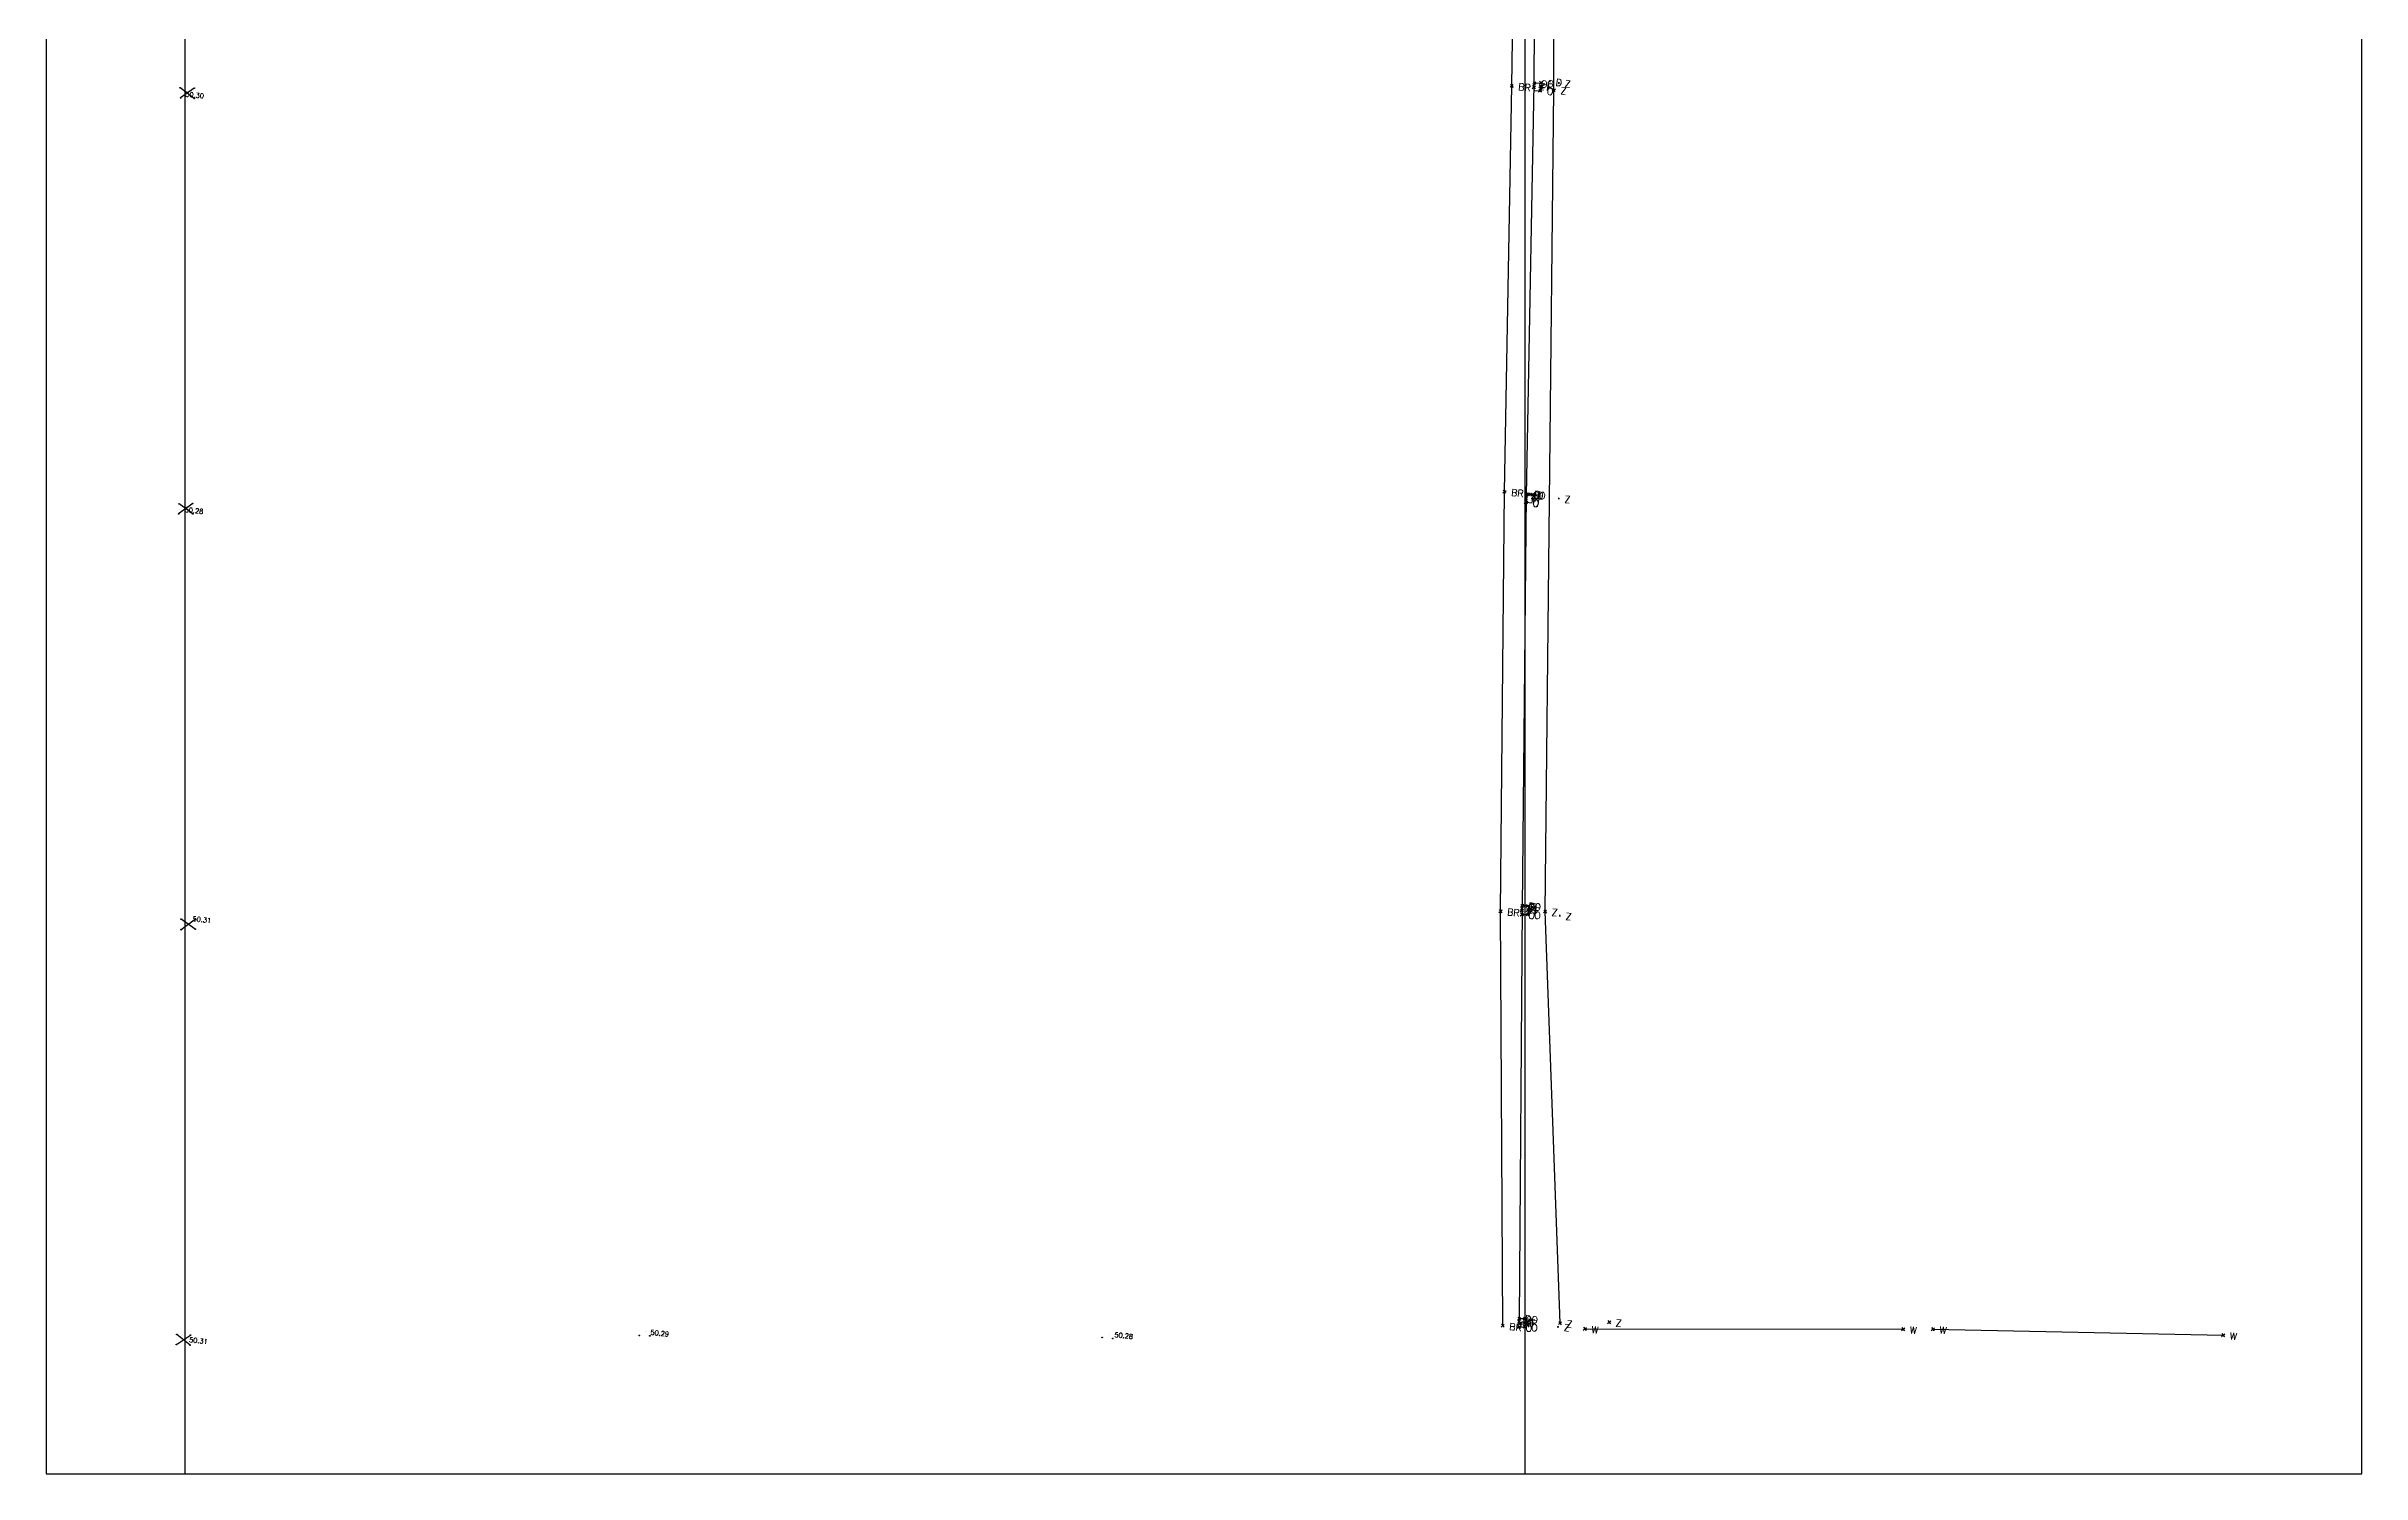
# Model space of a CAD drawing. Header units: metres. Extents: x -4.8 to 35.4, y -1.9 to 80.5.
# Drawn here: x -2 to 31.43, y -1.93 to 18.68 of the extents above; entities that cross this region are included whole.
import ezdxf

# ---------------------------------------------------------------- set-up
doc = ezdxf.new("R2010")
doc.units = ezdxf.units.M
for name, color, linetype in [('1-ax-hole', 20, 'Continuous'), ('My Draw', 5, 'Continuous'), ('Sukiya', 7, 'Continuous'), ('V-NODE', 1, 'Continuous'), ('V-NODE-TEXT', 11, 'Continuous')]:
    doc.layers.add(name, color=color, linetype=linetype)
doc.styles.get("Standard").update_dxf_attribs({"font": 'simplex.shx'})

# ---------------------------------------------------------------- blocks, each defined once
blk = doc.blocks.new('*U17', base_point=(2044.482, 1984.328, 57.082))
at = {"layer": 'V-NODE', "lineweight": -2}
for p, q in [((2044.461, 1984.307, 57.082), (2044.503, 1984.349, 57.082)), ((2044.461, 1984.349, 57.082), (2044.503, 1984.307, 57.082))]:
    blk.add_line(p, q, dxfattribs=at)
at = {"layer": 'V-NODE-TEXT', "linetype": 'ByBlock', "insert": (2044.578, 1984.328, 57.082), "char_height": 0.1, "attachment_point": 4}
blk.add_mtext('F', dxfattribs=at)
blk = doc.blocks.new('*U18', base_point=(2044.573, 1984.349, 57.521))
at = {"layer": 'V-NODE', "lineweight": -2}
for p, q in [((2044.552, 1984.328, 57.521), (2044.594, 1984.37, 57.521)), ((2044.552, 1984.37, 57.521), (2044.594, 1984.328, 57.521))]:
    blk.add_line(p, q, dxfattribs=at)
at = {"layer": 'V-NODE-TEXT', "linetype": 'ByBlock', "insert": (2044.669, 1984.349, 57.521), "char_height": 0.1, "attachment_point": 4}
blk.add_mtext('F', dxfattribs=at)
blk = doc.blocks.new('*U19', base_point=(2044.998, 1978.411, 57.077))
at = {"layer": 'V-NODE', "lineweight": -2}
for p, q in [((2044.977, 1978.39, 57.077), (2045.019, 1978.432, 57.077)), ((2044.977, 1978.432, 57.077), (2045.019, 1978.39, 57.077))]:
    blk.add_line(p, q, dxfattribs=at)
at = {"layer": 'V-NODE-TEXT', "linetype": 'ByBlock', "insert": (2045.094, 1978.411, 57.077), "char_height": 0.1, "attachment_point": 4}
blk.add_mtext('F', dxfattribs=at)
blk = doc.blocks.new('*U20', base_point=(2045.57, 1972.485, 57.064))
at = {"layer": 'V-NODE', "lineweight": -2}
for p, q in [((2045.549, 1972.464, 57.064), (2045.591, 1972.506, 57.064)), ((2045.549, 1972.506, 57.064), (2045.591, 1972.464, 57.064))]:
    blk.add_line(p, q, dxfattribs=at)
at = {"layer": 'V-NODE-TEXT', "linetype": 'ByBlock', "insert": (2045.666, 1972.485, 57.064), "char_height": 0.1, "attachment_point": 4}
blk.add_mtext('F', dxfattribs=at)
blk = doc.blocks.new('*U21', base_point=(2045.655, 1972.497, 57.51))
at = {"layer": 'V-NODE', "lineweight": -2}
for p, q in [((2045.634, 1972.476, 57.51), (2045.676, 1972.518, 57.51)), ((2045.634, 1972.518, 57.51), (2045.676, 1972.476, 57.51))]:
    blk.add_line(p, q, dxfattribs=at)
at = {"layer": 'V-NODE-TEXT', "linetype": 'ByBlock', "insert": (2045.751, 1972.497, 57.51), "char_height": 0.1, "attachment_point": 4}
blk.add_mtext('F', dxfattribs=at)
blk = doc.blocks.new('*U22', base_point=(2046.162, 1966.55, 57.08))
at = {"layer": 'V-NODE', "lineweight": -2}
for p, q in [((2046.141, 1966.529, 57.08), (2046.183, 1966.571, 57.08)), ((2046.141, 1966.571, 57.08), (2046.183, 1966.529, 57.08))]:
    blk.add_line(p, q, dxfattribs=at)
at = {"layer": 'V-NODE-TEXT', "linetype": 'ByBlock', "insert": (2046.258, 1966.55, 57.08), "char_height": 0.1, "attachment_point": 4}
blk.add_mtext('F', dxfattribs=at)
blk = doc.blocks.new('*U23', base_point=(2046.188, 1966.559, 57.23))
at = {"layer": 'V-NODE', "lineweight": -2}
for p, q in [((2046.167, 1966.538, 57.23), (2046.209, 1966.58, 57.23)), ((2046.167, 1966.58, 57.23), (2046.209, 1966.538, 57.23))]:
    blk.add_line(p, q, dxfattribs=at)
at = {"layer": 'V-NODE-TEXT', "linetype": 'ByBlock', "insert": (2046.284, 1966.559, 57.23), "char_height": 0.1, "attachment_point": 4}
blk.add_mtext('F', dxfattribs=at)
blk = doc.blocks.new('*U24', base_point=(2046.24, 1966.564, 57.525))
at = {"layer": 'V-NODE', "lineweight": -2}
for p, q in [((2046.219, 1966.543, 57.525), (2046.261, 1966.585, 57.525)), ((2046.219, 1966.585, 57.525), (2046.261, 1966.543, 57.525))]:
    blk.add_line(p, q, dxfattribs=at)
at = {"layer": 'V-NODE-TEXT', "linetype": 'ByBlock', "insert": (2046.336, 1966.564, 57.525), "char_height": 0.1, "attachment_point": 4}
blk.add_mtext('F', dxfattribs=at)
blk = doc.blocks.new('*U25', base_point=(2046.166, 1966.497, 57.067))
at = {"layer": 'V-NODE', "lineweight": -2}
for p, q in [((2046.145, 1966.476, 57.067), (2046.187, 1966.518, 57.067)), ((2046.145, 1966.518, 57.067), (2046.187, 1966.476, 57.067))]:
    blk.add_line(p, q, dxfattribs=at)
at = {"layer": 'V-NODE-TEXT', "linetype": 'ByBlock', "insert": (2046.262, 1966.497, 57.067), "char_height": 0.1, "attachment_point": 4}
blk.add_mtext('O', dxfattribs=at)
blk = doc.blocks.new('*U26', base_point=(2046.155, 1966.614, 57.064))
at = {"layer": 'V-NODE', "lineweight": -2}
for p, q in [((2046.134, 1966.593, 57.064), (2046.176, 1966.635, 57.064)), ((2046.134, 1966.635, 57.064), (2046.176, 1966.593, 57.064))]:
    blk.add_line(p, q, dxfattribs=at)
at = {"layer": 'V-NODE-TEXT', "linetype": 'ByBlock', "insert": (2046.251, 1966.614, 57.064), "char_height": 0.1, "attachment_point": 4}
blk.add_mtext('O', dxfattribs=at)
blk = doc.blocks.new('*U27', base_point=(2046.236, 1966.626, 57.513))
at = {"layer": 'V-NODE', "lineweight": -2}
for p, q in [((2046.215, 1966.605, 57.513), (2046.257, 1966.647, 57.513)), ((2046.215, 1966.647, 57.513), (2046.257, 1966.605, 57.513))]:
    blk.add_line(p, q, dxfattribs=at)
at = {"layer": 'V-NODE-TEXT', "linetype": 'ByBlock', "insert": (2046.332, 1966.626, 57.513), "char_height": 0.1, "attachment_point": 4}
blk.add_mtext('O', dxfattribs=at)
blk = doc.blocks.new('*U28', base_point=(2046.246, 1966.51, 57.507))
at = {"layer": 'V-NODE', "lineweight": -2}
for p, q in [((2046.225, 1966.489, 57.507), (2046.267, 1966.531, 57.507)), ((2046.225, 1966.531, 57.507), (2046.267, 1966.489, 57.507))]:
    blk.add_line(p, q, dxfattribs=at)
at = {"layer": 'V-NODE-TEXT', "linetype": 'ByBlock', "insert": (2046.342, 1966.51, 57.507), "char_height": 0.1, "attachment_point": 4}
blk.add_mtext('O', dxfattribs=at)
blk = doc.blocks.new('*U29', base_point=(2045.574, 1972.427, 57.051))
at = {"layer": 'V-NODE', "lineweight": -2}
for p, q in [((2045.553, 1972.406, 57.051), (2045.595, 1972.448, 57.051)), ((2045.553, 1972.448, 57.051), (2045.595, 1972.406, 57.051))]:
    blk.add_line(p, q, dxfattribs=at)
at = {"layer": 'V-NODE-TEXT', "linetype": 'ByBlock', "insert": (2045.67, 1972.427, 57.051), "char_height": 0.1, "attachment_point": 4}
blk.add_mtext('O', dxfattribs=at)
blk = doc.blocks.new('*U30', base_point=(2045.566, 1972.549, 57.048))
at = {"layer": 'V-NODE', "lineweight": -2}
for p, q in [((2045.545, 1972.528, 57.048), (2045.587, 1972.57, 57.048)), ((2045.545, 1972.57, 57.048), (2045.587, 1972.528, 57.048))]:
    blk.add_line(p, q, dxfattribs=at)
at = {"layer": 'V-NODE-TEXT', "linetype": 'ByBlock', "insert": (2045.662, 1972.549, 57.048), "char_height": 0.1, "attachment_point": 4}
blk.add_mtext('O', dxfattribs=at)
blk = doc.blocks.new('*U31', base_point=(2045.593, 1972.555, 57.198))
at = {"layer": 'V-NODE', "lineweight": -2}
for p, q in [((2045.572, 1972.534, 57.198), (2045.614, 1972.576, 57.198)), ((2045.572, 1972.576, 57.198), (2045.614, 1972.534, 57.198))]:
    blk.add_line(p, q, dxfattribs=at)
at = {"layer": 'V-NODE-TEXT', "linetype": 'ByBlock', "insert": (2045.689, 1972.555, 57.198), "char_height": 0.1, "attachment_point": 4}
blk.add_mtext('O', dxfattribs=at)
blk = doc.blocks.new('*U32', base_point=(2045.649, 1972.558, 57.493))
at = {"layer": 'V-NODE', "lineweight": -2}
for p, q in [((2045.628, 1972.537, 57.493), (2045.67, 1972.579, 57.493)), ((2045.628, 1972.579, 57.493), (2045.67, 1972.537, 57.493))]:
    blk.add_line(p, q, dxfattribs=at)
at = {"layer": 'V-NODE-TEXT', "linetype": 'ByBlock', "insert": (2045.745, 1972.558, 57.493), "char_height": 0.1, "attachment_point": 4}
blk.add_mtext('O', dxfattribs=at)
blk = doc.blocks.new('*U33', base_point=(2045.659, 1972.438, 57.491))
at = {"layer": 'V-NODE', "lineweight": -2}
for p, q in [((2045.638, 1972.417, 57.491), (2045.68, 1972.459, 57.491)), ((2045.638, 1972.459, 57.491), (2045.68, 1972.417, 57.491))]:
    blk.add_line(p, q, dxfattribs=at)
at = {"layer": 'V-NODE-TEXT', "linetype": 'ByBlock', "insert": (2045.755, 1972.438, 57.491), "char_height": 0.1, "attachment_point": 4}
blk.add_mtext('O', dxfattribs=at)
blk = doc.blocks.new('*U34', base_point=(2045.006, 1978.352, 57.061))
at = {"layer": 'V-NODE', "lineweight": -2}
for p, q in [((2044.985, 1978.331, 57.061), (2045.027, 1978.373, 57.061)), ((2044.985, 1978.373, 57.061), (2045.027, 1978.331, 57.061))]:
    blk.add_line(p, q, dxfattribs=at)
at = {"layer": 'V-NODE-TEXT', "linetype": 'ByBlock', "insert": (2045.102, 1978.352, 57.061), "char_height": 0.1, "attachment_point": 4}
blk.add_mtext('O', dxfattribs=at)
blk = doc.blocks.new('*U35', base_point=(2045.003, 1978.467, 57.066))
at = {"layer": 'V-NODE', "lineweight": -2}
for p, q in [((2044.982, 1978.446, 57.066), (2045.024, 1978.488, 57.066)), ((2044.982, 1978.488, 57.066), (2045.024, 1978.446, 57.066))]:
    blk.add_line(p, q, dxfattribs=at)
at = {"layer": 'V-NODE-TEXT', "linetype": 'ByBlock', "insert": (2045.099, 1978.467, 57.066), "char_height": 0.1, "attachment_point": 4}
blk.add_mtext('O', dxfattribs=at)
blk = doc.blocks.new('*U36', base_point=(2045.084, 1978.473, 57.506))
at = {"layer": 'V-NODE', "lineweight": -2}
for p, q in [((2045.063, 1978.452, 57.506), (2045.105, 1978.494, 57.506)), ((2045.063, 1978.494, 57.506), (2045.105, 1978.452, 57.506))]:
    blk.add_line(p, q, dxfattribs=at)
at = {"layer": 'V-NODE-TEXT', "linetype": 'ByBlock', "insert": (2045.18, 1978.473, 57.506), "char_height": 0.1, "attachment_point": 4}
blk.add_mtext('O', dxfattribs=at)
blk = doc.blocks.new('*U37', base_point=(2045.003, 1978.353, 57.06))
at = {"layer": 'V-NODE', "lineweight": -2}
for p, q in [((2044.982, 1978.332, 57.06), (2045.024, 1978.374, 57.06)), ((2044.982, 1978.374, 57.06), (2045.024, 1978.332, 57.06))]:
    blk.add_line(p, q, dxfattribs=at)
at = {"layer": 'V-NODE-TEXT', "linetype": 'ByBlock', "insert": (2045.099, 1978.353, 57.06), "char_height": 0.1, "attachment_point": 4}
blk.add_mtext('O', dxfattribs=at)
blk = doc.blocks.new('*U38', base_point=(2044.996, 1978.47, 57.063))
at = {"layer": 'V-NODE', "lineweight": -2}
for p, q in [((2044.975, 1978.449, 57.063), (2045.017, 1978.491, 57.063)), ((2044.975, 1978.491, 57.063), (2045.017, 1978.449, 57.063))]:
    blk.add_line(p, q, dxfattribs=at)
at = {"layer": 'V-NODE-TEXT', "linetype": 'ByBlock', "insert": (2045.092, 1978.47, 57.063), "char_height": 0.1, "attachment_point": 4}
blk.add_mtext('O', dxfattribs=at)
blk = doc.blocks.new('*U39', base_point=(2045.055, 1978.472, 57.363))
at = {"layer": 'V-NODE', "lineweight": -2}
for p, q in [((2045.034, 1978.451, 57.363), (2045.076, 1978.493, 57.363)), ((2045.034, 1978.493, 57.363), (2045.076, 1978.451, 57.363))]:
    blk.add_line(p, q, dxfattribs=at)
at = {"layer": 'V-NODE-TEXT', "linetype": 'ByBlock', "insert": (2045.151, 1978.472, 57.363), "char_height": 0.1, "attachment_point": 4}
blk.add_mtext('O', dxfattribs=at)
blk = doc.blocks.new('*U40', base_point=(2044.481, 1984.387, 57.065))
at = {"layer": 'V-NODE', "lineweight": -2}
for p, q in [((2044.46, 1984.366, 57.065), (2044.502, 1984.408, 57.065)), ((2044.46, 1984.408, 57.065), (2044.502, 1984.366, 57.065))]:
    blk.add_line(p, q, dxfattribs=at)
at = {"layer": 'V-NODE-TEXT', "linetype": 'ByBlock', "insert": (2044.577, 1984.387, 57.065), "char_height": 0.1, "attachment_point": 4}
blk.add_mtext('O', dxfattribs=at)
blk = doc.blocks.new('*U41', base_point=(2044.578, 1984.289, 57.501))
at = {"layer": 'V-NODE', "lineweight": -2}
for p, q in [((2044.557, 1984.268, 57.501), (2044.599, 1984.31, 57.501)), ((2044.557, 1984.31, 57.501), (2044.599, 1984.268, 57.501))]:
    blk.add_line(p, q, dxfattribs=at)
at = {"layer": 'V-NODE-TEXT', "linetype": 'ByBlock', "insert": (2044.674, 1984.289, 57.501), "char_height": 0.1, "attachment_point": 4}
blk.add_mtext('O', dxfattribs=at)
blk = doc.blocks.new('*U42', base_point=(2044.573, 1984.402, 57.51))
at = {"layer": 'V-NODE', "lineweight": -2}
for p, q in [((2044.552, 1984.381, 57.51), (2044.594, 1984.423, 57.51)), ((2044.552, 1984.423, 57.51), (2044.594, 1984.381, 57.51))]:
    blk.add_line(p, q, dxfattribs=at)
at = {"layer": 'V-NODE-TEXT', "linetype": 'ByBlock', "insert": (2044.669, 1984.402, 57.51), "char_height": 0.1, "attachment_point": 4}
blk.add_mtext('O', dxfattribs=at)
blk = doc.blocks.new('*U66', base_point=(2044.478, 1984.37, 57.081))
at = {"layer": 'V-NODE', "color": 7, "lineweight": -2}
for p, q in [((2044.468, 1984.37, 57.081), (2044.488, 1984.37, 57.081)), ((2044.478, 1984.36, 57.081), (2044.478, 1984.38, 57.081))]:
    blk.add_line(p, q, dxfattribs=at)
blk = doc.blocks.new('*U67', base_point=(2044.996, 1978.456, 57.079))
at = {"layer": 'V-NODE', "color": 7, "lineweight": -2}
for p, q in [((2044.986, 1978.456, 57.079), (2045.006, 1978.456, 57.079)), ((2044.996, 1978.446, 57.079), (2044.996, 1978.466, 57.079))]:
    blk.add_line(p, q, dxfattribs=at)
blk = doc.blocks.new('*U68', base_point=(2045.568, 1972.531, 57.065))
at = {"layer": 'V-NODE', "color": 7, "lineweight": -2}
for p, q in [((2045.558, 1972.531, 57.065), (2045.578, 1972.531, 57.065)), ((2045.568, 1972.521, 57.065), (2045.568, 1972.541, 57.065))]:
    blk.add_line(p, q, dxfattribs=at)
blk = doc.blocks.new('*U69', base_point=(2046.159, 1966.6, 57.081))
at = {"layer": 'V-NODE', "color": 7, "lineweight": -2}
for p, q in [((2046.149, 1966.6, 57.081), (2046.169, 1966.6, 57.081)), ((2046.159, 1966.59, 57.081), (2046.159, 1966.61, 57.081))]:
    blk.add_line(p, q, dxfattribs=at)
blk = doc.blocks.new('*U82', base_point=(2044.162, 1984.311, 56.175))
at = {"layer": 'V-NODE', "lineweight": -2}
for p, q in [((2044.141, 1984.29, 56.175), (2044.183, 1984.332, 56.175)), ((2044.141, 1984.332, 56.175), (2044.183, 1984.29, 56.175))]:
    blk.add_line(p, q, dxfattribs=at)
at = {"layer": 'V-NODE-TEXT', "linetype": 'ByBlock', "insert": (2044.258, 1984.311, 56.175), "char_height": 0.1, "attachment_point": 4}
blk.add_mtext('BR', dxfattribs=at)
blk = doc.blocks.new('*U83', base_point=(2044.68, 1978.473, 56.175))
at = {"layer": 'V-NODE', "lineweight": -2}
for p, q in [((2044.659, 1978.452, 56.175), (2044.701, 1978.494, 56.175)), ((2044.659, 1978.494, 56.175), (2044.701, 1978.452, 56.175))]:
    blk.add_line(p, q, dxfattribs=at)
at = {"layer": 'V-NODE-TEXT', "linetype": 'ByBlock', "insert": (2044.776, 1978.473, 56.175), "char_height": 0.1, "attachment_point": 4}
blk.add_mtext('BR', dxfattribs=at)
blk = doc.blocks.new('*U84', base_point=(2045.265, 1972.443, 56.203))
at = {"layer": 'V-NODE', "lineweight": -2}
for p, q in [((2045.244, 1972.422, 56.203), (2045.286, 1972.464, 56.203)), ((2045.244, 1972.464, 56.203), (2045.286, 1972.422, 56.203))]:
    blk.add_line(p, q, dxfattribs=at)
at = {"layer": 'V-NODE-TEXT', "linetype": 'ByBlock', "insert": (2045.361, 1972.443, 56.203), "char_height": 0.1, "attachment_point": 4}
blk.add_mtext('BR', dxfattribs=at)
blk = doc.blocks.new('*U85', base_point=(2045.93, 1966.492, 56.193))
at = {"layer": 'V-NODE', "lineweight": -2}
for p, q in [((2045.909, 1966.471, 56.193), (2045.951, 1966.513, 56.193)), ((2045.909, 1966.513, 56.193), (2045.951, 1966.471, 56.193))]:
    blk.add_line(p, q, dxfattribs=at)
at = {"layer": 'V-NODE-TEXT', "linetype": 'ByBlock', "insert": (2046.026, 1966.492, 56.193), "char_height": 0.1, "attachment_point": 4}
blk.add_mtext('BR', dxfattribs=at)
blk = doc.blocks.new('*U86', base_point=(2040.35, 1965.711, 50.349))
at = {"layer": 'V-NODE', "lineweight": -2}
blk.add_line((2040.35, 1965.711, 50.349), (2040.35, 1965.711, 50.349), dxfattribs=at)
blk.add_circle((2040.35, 1965.711, 50.349), 0.005, dxfattribs=at)
blk = doc.blocks.new('*U87', base_point=(2040.196, 1965.71, 50.351))
at = {"layer": 'V-NODE', "lineweight": -2}
blk.add_line((2040.196, 1965.71, 50.351), (2040.196, 1965.71, 50.351), dxfattribs=at)
blk.add_circle((2040.196, 1965.71, 50.351), 0.005, dxfattribs=at)
blk = doc.blocks.new('*U88', base_point=(2033.698, 1965.041, 50.412))
at = {"layer": 'V-NODE', "lineweight": -2}
blk.add_line((2033.698, 1965.041, 50.412), (2033.698, 1965.041, 50.412), dxfattribs=at)
blk.add_circle((2033.698, 1965.041, 50.412), 0.005, dxfattribs=at)
blk = doc.blocks.new('*U89', base_point=(2033.549, 1965.029, 50.407))
at = {"layer": 'V-NODE', "lineweight": -2}
blk.add_line((2033.549, 1965.029, 50.407), (2033.549, 1965.029, 50.407), dxfattribs=at)
blk.add_circle((2033.549, 1965.029, 50.407), 0.005, dxfattribs=at)
blk = doc.blocks.new('*U90', base_point=(2027.112, 1964.204, 50.424))
at = {"layer": 'V-NODE', "lineweight": -2}
blk.add_line((2027.112, 1964.204, 50.424), (2027.112, 1964.204, 50.424), dxfattribs=at)
blk.add_circle((2027.112, 1964.204, 50.424), 0.005, dxfattribs=at)
blk = doc.blocks.new('*U91', base_point=(2027.103, 1964.349, 50.421))
at = {"layer": 'V-NODE', "lineweight": -2}
blk.add_line((2027.103, 1964.349, 50.421), (2027.103, 1964.349, 50.421), dxfattribs=at)
blk.add_circle((2027.103, 1964.349, 50.421), 0.005, dxfattribs=at)
blk = doc.blocks.new('*U92', base_point=(2026.906, 1964.337, 50.401))
at = {"layer": 'V-NODE', "lineweight": -2}
blk.add_line((2026.906, 1964.337, 50.401), (2026.906, 1964.337, 50.401), dxfattribs=at)
blk.add_circle((2026.906, 1964.337, 50.401), 0.005, dxfattribs=at)
blk = doc.blocks.new('*U93', base_point=(2026.914, 1964.191, 50.425))
at = {"layer": 'V-NODE', "lineweight": -2}
blk.add_line((2026.914, 1964.191, 50.425), (2026.914, 1964.191, 50.425), dxfattribs=at)
blk.add_circle((2026.914, 1964.191, 50.425), 0.005, dxfattribs=at)
blk = doc.blocks.new('*U94', base_point=(2027.015, 1964.28, 50.307))
at = {"layer": 'V-NODE', "color": 7, "lineweight": -2}
blk.add_line((2027.015, 1964.28, 50.307), (2027.015, 1964.28, 50.307), dxfattribs=at)
at = {"layer": 'V-NODE-TEXT', "color": 7, "linetype": 'ByBlock', "insert": (2027.09, 1964.28, 50.307), "char_height": 0.07, "attachment_point": 4}
blk.add_mtext('50.31', dxfattribs=at)
blk = doc.blocks.new('*U95', base_point=(2026.42, 1970.332, 50.31))
at = {"layer": 'V-NODE', "color": 7, "lineweight": -2}
blk.add_line((2026.42, 1970.332, 50.31), (2026.42, 1970.332, 50.31), dxfattribs=at)
at = {"layer": 'V-NODE-TEXT', "color": 7, "linetype": 'ByBlock', "insert": (2026.495, 1970.332, 50.31), "char_height": 0.07, "attachment_point": 4}
blk.add_mtext('50.31', dxfattribs=at)
blk = doc.blocks.new('*U96', base_point=(2026.535, 1970.334, 50.43))
at = {"layer": 'V-NODE', "lineweight": -2}
blk.add_line((2026.535, 1970.334, 50.43), (2026.535, 1970.334, 50.43), dxfattribs=at)
blk.add_circle((2026.535, 1970.334, 50.43), 0.005, dxfattribs=at)
blk = doc.blocks.new('*U97', base_point=(2026.55, 1970.186, 50.43))
at = {"layer": 'V-NODE', "lineweight": -2}
blk.add_line((2026.55, 1970.186, 50.43), (2026.55, 1970.186, 50.43), dxfattribs=at)
blk.add_circle((2026.55, 1970.186, 50.43), 0.005, dxfattribs=at)
blk = doc.blocks.new('*U98', base_point=(2026.349, 1970.157, 50.421))
at = {"layer": 'V-NODE', "lineweight": -2}
blk.add_line((2026.349, 1970.157, 50.421), (2026.349, 1970.157, 50.421), dxfattribs=at)
blk.add_circle((2026.349, 1970.157, 50.421), 0.005, dxfattribs=at)
blk = doc.blocks.new('*U99', base_point=(2026.332, 1970.308, 50.43))
at = {"layer": 'V-NODE', "lineweight": -2}
blk.add_line((2026.332, 1970.308, 50.43), (2026.332, 1970.308, 50.43), dxfattribs=at)
blk.add_circle((2026.332, 1970.308, 50.43), 0.005, dxfattribs=at)
blk = doc.blocks.new('*U100', base_point=(2025.878, 1976.144, 50.413))
at = {"layer": 'V-NODE', "lineweight": -2}
blk.add_line((2025.878, 1976.144, 50.413), (2025.878, 1976.144, 50.413), dxfattribs=at)
blk.add_circle((2025.878, 1976.144, 50.413), 0.005, dxfattribs=at)
blk = doc.blocks.new('*U101', base_point=(2025.675, 1976.124, 50.395))
at = {"layer": 'V-NODE', "lineweight": -2}
blk.add_line((2025.675, 1976.124, 50.395), (2025.675, 1976.124, 50.395), dxfattribs=at)
blk.add_circle((2025.675, 1976.124, 50.395), 0.005, dxfattribs=at)
blk = doc.blocks.new('*U102', base_point=(2025.667, 1976.268, 50.387))
at = {"layer": 'V-NODE', "lineweight": -2}
blk.add_line((2025.667, 1976.268, 50.387), (2025.667, 1976.268, 50.387), dxfattribs=at)
blk.add_circle((2025.667, 1976.268, 50.387), 0.005, dxfattribs=at)
blk = doc.blocks.new('*U103', base_point=(2025.861, 1976.294, 50.387))
at = {"layer": 'V-NODE', "lineweight": -2}
blk.add_line((2025.861, 1976.294, 50.387), (2025.861, 1976.294, 50.387), dxfattribs=at)
blk.add_circle((2025.861, 1976.294, 50.387), 0.005, dxfattribs=at)
blk = doc.blocks.new('*U104', base_point=(2025.067, 1982.102, 50.39))
at = {"layer": 'V-NODE', "lineweight": -2}
blk.add_line((2025.067, 1982.102, 50.39), (2025.067, 1982.102, 50.39), dxfattribs=at)
blk.add_circle((2025.067, 1982.102, 50.39), 0.005, dxfattribs=at)
blk = doc.blocks.new('*U105', base_point=(2025.045, 1982.247, 50.391))
at = {"layer": 'V-NODE', "lineweight": -2}
blk.add_line((2025.045, 1982.247, 50.391), (2025.045, 1982.247, 50.391), dxfattribs=at)
blk.add_circle((2025.045, 1982.247, 50.391), 0.005, dxfattribs=at)
blk = doc.blocks.new('*U106', base_point=(2025.248, 1982.262, 50.39))
at = {"layer": 'V-NODE', "lineweight": -2}
blk.add_line((2025.248, 1982.262, 50.39), (2025.248, 1982.262, 50.39), dxfattribs=at)
blk.add_circle((2025.248, 1982.262, 50.39), 0.005, dxfattribs=at)
blk = doc.blocks.new('*U107', base_point=(2025.264, 1982.114, 50.418))
at = {"layer": 'V-NODE', "lineweight": -2}
blk.add_line((2025.264, 1982.114, 50.418), (2025.264, 1982.114, 50.418), dxfattribs=at)
blk.add_circle((2025.264, 1982.114, 50.418), 0.005, dxfattribs=at)
blk = doc.blocks.new('*U144', base_point=(2025.054, 1982.163, 50.295))
at = {"layer": 'V-NODE', "color": 7, "lineweight": -2}
blk.add_line((2025.054, 1982.163, 50.295), (2025.054, 1982.163, 50.295), dxfattribs=at)
at = {"layer": 'V-NODE-TEXT', "color": 7, "linetype": 'ByBlock', "insert": (2025.129, 1982.163, 50.295), "char_height": 0.07, "attachment_point": 4}
blk.add_mtext('50.30', dxfattribs=at)
blk = doc.blocks.new('*U145', base_point=(2025.681, 1976.195, 50.285))
at = {"layer": 'V-NODE', "color": 7, "lineweight": -2}
blk.add_line((2025.681, 1976.195, 50.285), (2025.681, 1976.195, 50.285), dxfattribs=at)
at = {"layer": 'V-NODE-TEXT', "color": 7, "linetype": 'ByBlock', "insert": (2025.756, 1976.195, 50.285), "char_height": 0.07, "attachment_point": 4}
blk.add_mtext('50.28', dxfattribs=at)
blk = doc.blocks.new('*U146', base_point=(2033.627, 1965.093, 50.289))
at = {"layer": 'V-NODE', "color": 7, "lineweight": -2}
blk.add_line((2033.627, 1965.093, 50.289), (2033.627, 1965.093, 50.289), dxfattribs=at)
at = {"layer": 'V-NODE-TEXT', "color": 7, "linetype": 'ByBlock', "insert": (2033.702, 1965.093, 50.289), "char_height": 0.07, "attachment_point": 4}
blk.add_mtext('50.29', dxfattribs=at)
blk = doc.blocks.new('*U147', base_point=(2040.293, 1965.768, 50.281))
at = {"layer": 'V-NODE', "color": 7, "lineweight": -2}
blk.add_line((2040.293, 1965.768, 50.281), (2040.293, 1965.768, 50.281), dxfattribs=at)
at = {"layer": 'V-NODE-TEXT', "color": 7, "linetype": 'ByBlock', "insert": (2040.368, 1965.768, 50.281), "char_height": 0.07, "attachment_point": 4}
blk.add_mtext('50.28', dxfattribs=at)
blk = doc.blocks.new('*U148', base_point=(2046.749, 1966.616, 57.8))
at = {"layer": 'V-NODE', "lineweight": -2}
for p, q in [((2046.728, 1966.595, 57.8), (2046.77, 1966.637, 57.8)), ((2046.728, 1966.637, 57.8), (2046.77, 1966.595, 57.8))]:
    blk.add_line(p, q, dxfattribs=at)
at = {"layer": 'V-NODE-TEXT', "linetype": 'ByBlock', "insert": (2046.845, 1966.616, 57.8), "char_height": 0.1, "attachment_point": 4}
blk.add_mtext('Z', dxfattribs=at)
blk = doc.blocks.new('*U149', base_point=(2045.904, 1972.506, 57.771))
at = {"layer": 'V-NODE', "lineweight": -2}
for p, q in [((2045.883, 1972.485, 57.771), (2045.925, 1972.527, 57.771)), ((2045.883, 1972.527, 57.771), (2045.925, 1972.485, 57.771))]:
    blk.add_line(p, q, dxfattribs=at)
at = {"layer": 'V-NODE-TEXT', "linetype": 'ByBlock', "insert": (2046, 1972.506, 57.771), "char_height": 0.1, "attachment_point": 4}
blk.add_mtext('Z', dxfattribs=at)
blk = doc.blocks.new('*U150', base_point=(2044.773, 1984.317, 57.784))
at = {"layer": 'V-NODE', "lineweight": -2}
for p, q in [((2044.752, 1984.296, 57.784), (2044.794, 1984.338, 57.784)), ((2044.752, 1984.338, 57.784), (2044.794, 1984.296, 57.784))]:
    blk.add_line(p, q, dxfattribs=at)
at = {"layer": 'V-NODE-TEXT', "linetype": 'ByBlock', "insert": (2044.869, 1984.317, 57.784), "char_height": 0.1, "attachment_point": 4}
blk.add_mtext('Z', dxfattribs=at)
blk = doc.blocks.new('*U159', base_point=(2047.452, 1966.705, 57.963))
at = {"layer": 'V-NODE', "lineweight": -2}
for p, q in [((2047.431, 1966.684, 57.963), (2047.473, 1966.726, 57.963)), ((2047.431, 1966.726, 57.963), (2047.473, 1966.684, 57.963))]:
    blk.add_line(p, q, dxfattribs=at)
at = {"layer": 'V-NODE-TEXT', "linetype": 'ByBlock', "insert": (2047.548, 1966.705, 57.963), "char_height": 0.1, "attachment_point": 4}
blk.add_mtext('Z', dxfattribs=at)
blk = doc.blocks.new('*U160', base_point=(2047.115, 1966.572, 57.898))
at = {"layer": 'V-NODE', "lineweight": -2}
for p, q in [((2047.094, 1966.551, 57.898), (2047.136, 1966.593, 57.898)), ((2047.094, 1966.593, 57.898), (2047.136, 1966.551, 57.898))]:
    blk.add_line(p, q, dxfattribs=at)
at = {"layer": 'V-NODE-TEXT', "linetype": 'ByBlock', "insert": (2047.211, 1966.572, 57.898), "char_height": 0.1, "attachment_point": 4}
blk.add_mtext('W', dxfattribs=at)
blk = doc.blocks.new('*U161', base_point=(2051.685, 1967.055, 58.867))
at = {"layer": 'V-NODE', "lineweight": -2}
for p, q in [((2051.664, 1967.034, 58.867), (2051.706, 1967.076, 58.867)), ((2051.664, 1967.076, 58.867), (2051.706, 1967.034, 58.867))]:
    blk.add_line(p, q, dxfattribs=at)
at = {"layer": 'V-NODE-TEXT', "linetype": 'ByBlock', "insert": (2051.781, 1967.055, 58.867), "char_height": 0.1, "attachment_point": 4}
blk.add_mtext('W', dxfattribs=at)
blk = doc.blocks.new('*U162', base_point=(2052.113, 1967.102, 58.783))
at = {"layer": 'V-NODE', "lineweight": -2}
for p, q in [((2052.092, 1967.081, 58.783), (2052.134, 1967.123, 58.783)), ((2052.092, 1967.123, 58.783), (2052.134, 1967.081, 58.783))]:
    blk.add_line(p, q, dxfattribs=at)
at = {"layer": 'V-NODE-TEXT', "linetype": 'ByBlock', "insert": (2052.209, 1967.102, 58.783), "char_height": 0.1, "attachment_point": 4}
blk.add_mtext('W', dxfattribs=at)
blk = doc.blocks.new('*U163', base_point=(2056.29, 1967.458, 57.949))
at = {"layer": 'V-NODE', "lineweight": -2}
for p, q in [((2056.269, 1967.437, 57.949), (2056.311, 1967.479, 57.949)), ((2056.269, 1967.479, 57.949), (2056.311, 1967.437, 57.949))]:
    blk.add_line(p, q, dxfattribs=at)
at = {"layer": 'V-NODE-TEXT', "linetype": 'ByBlock', "insert": (2056.386, 1967.458, 57.949), "char_height": 0.1, "attachment_point": 4}
blk.add_mtext('W', dxfattribs=at)
blk = doc.blocks.new('*U178', base_point=(2044.577, 1984.35, 57.58))
at = {"layer": 'V-NODE', "color": 7, "lineweight": -2}
for p, q in [((2044.567, 1984.35, 57.58), (2044.587, 1984.35, 57.58)), ((2044.577, 1984.34, 57.58), (2044.577, 1984.36, 57.58))]:
    blk.add_line(p, q, dxfattribs=at)
at = {"layer": 'V-NODE-TEXT', "linetype": 'ByBlock', "insert": (2044.662, 1984.35, 57.58), "char_height": 0.1, "attachment_point": 4}
blk.add_mtext('F', dxfattribs=at)
blk = doc.blocks.new('*U179', base_point=(2044.475, 1984.321, 57.055))
at = {"layer": 'V-NODE', "color": 7, "lineweight": -2}
for p, q in [((2044.465, 1984.321, 57.055), (2044.485, 1984.321, 57.055)), ((2044.475, 1984.311, 57.055), (2044.475, 1984.331, 57.055))]:
    blk.add_line(p, q, dxfattribs=at)
at = {"layer": 'V-NODE-TEXT', "linetype": 'ByBlock', "insert": (2044.56, 1984.321, 57.055), "char_height": 0.1, "attachment_point": 4}
blk.add_mtext('F', dxfattribs=at)
blk = doc.blocks.new('*U180', base_point=(2044.991, 1978.416, 57.069))
at = {"layer": 'V-NODE', "color": 7, "lineweight": -2}
for p, q in [((2044.981, 1978.416, 57.069), (2045.001, 1978.416, 57.069)), ((2044.991, 1978.406, 57.069), (2044.991, 1978.426, 57.069))]:
    blk.add_line(p, q, dxfattribs=at)
at = {"layer": 'V-NODE-TEXT', "linetype": 'ByBlock', "insert": (2045.076, 1978.416, 57.069), "char_height": 0.1, "attachment_point": 4}
blk.add_mtext('F', dxfattribs=at)
blk = doc.blocks.new('*U181', base_point=(2045.081, 1978.417, 57.563))
at = {"layer": 'V-NODE', "color": 7, "lineweight": -2}
for p, q in [((2045.071, 1978.417, 57.563), (2045.091, 1978.417, 57.563)), ((2045.081, 1978.407, 57.563), (2045.081, 1978.427, 57.563))]:
    blk.add_line(p, q, dxfattribs=at)
at = {"layer": 'V-NODE-TEXT', "linetype": 'ByBlock', "insert": (2045.166, 1978.417, 57.563), "char_height": 0.1, "attachment_point": 4}
blk.add_mtext('F', dxfattribs=at)
blk = doc.blocks.new('*U182', base_point=(2045.655, 1972.497, 57.567))
at = {"layer": 'V-NODE', "color": 7, "lineweight": -2}
for p, q in [((2045.645, 1972.497, 57.567), (2045.665, 1972.497, 57.567)), ((2045.655, 1972.487, 57.567), (2045.655, 1972.507, 57.567))]:
    blk.add_line(p, q, dxfattribs=at)
at = {"layer": 'V-NODE-TEXT', "linetype": 'ByBlock', "insert": (2045.74, 1972.497, 57.567), "char_height": 0.1, "attachment_point": 4}
blk.add_mtext('F', dxfattribs=at)
blk = doc.blocks.new('*U183', base_point=(2045.559, 1972.489, 57.056))
at = {"layer": 'V-NODE', "color": 7, "lineweight": -2}
for p, q in [((2045.549, 1972.489, 57.056), (2045.569, 1972.489, 57.056)), ((2045.559, 1972.479, 57.056), (2045.559, 1972.499, 57.056))]:
    blk.add_line(p, q, dxfattribs=at)
at = {"layer": 'V-NODE-TEXT', "linetype": 'ByBlock', "insert": (2045.644, 1972.489, 57.056), "char_height": 0.1, "attachment_point": 4}
blk.add_mtext('F', dxfattribs=at)
blk = doc.blocks.new('*U184', base_point=(2046.225, 1966.574, 57.525))
at = {"layer": 'V-NODE', "color": 7, "lineweight": -2}
for p, q in [((2046.215, 1966.574, 57.525), (2046.235, 1966.574, 57.525)), ((2046.225, 1966.564, 57.525), (2046.225, 1966.584, 57.525))]:
    blk.add_line(p, q, dxfattribs=at)
at = {"layer": 'V-NODE-TEXT', "linetype": 'ByBlock', "insert": (2046.31, 1966.574, 57.525), "char_height": 0.1, "attachment_point": 4}
blk.add_mtext('F', dxfattribs=at)
blk = doc.blocks.new('*U185', base_point=(2046.153, 1966.561, 57.081))
at = {"layer": 'V-NODE', "color": 7, "lineweight": -2}
for p, q in [((2046.143, 1966.561, 57.081), (2046.163, 1966.561, 57.081)), ((2046.153, 1966.551, 57.081), (2046.153, 1966.571, 57.081))]:
    blk.add_line(p, q, dxfattribs=at)
at = {"layer": 'V-NODE-TEXT', "linetype": 'ByBlock', "insert": (2046.238, 1966.561, 57.081), "char_height": 0.1, "attachment_point": 4}
blk.add_mtext('F', dxfattribs=at)
blk = doc.blocks.new('*U193', base_point=(2044.472, 1984.347, 57.08))
at = {"layer": 'V-NODE', "color": 7, "lineweight": -2}
for p, q in [((2044.462, 1984.347, 57.08), (2044.482, 1984.347, 57.08)), ((2044.472, 1984.337, 57.08), (2044.472, 1984.357, 57.08))]:
    blk.add_line(p, q, dxfattribs=at)
at = {"layer": 'V-NODE-TEXT', "linetype": 'ByBlock', "insert": (2044.557, 1984.347, 57.08), "char_height": 0.1, "attachment_point": 4}
blk.add_mtext('Z', dxfattribs=at)
blk = doc.blocks.new('*U194', base_point=(2044.986, 1978.434, 57.072))
at = {"layer": 'V-NODE', "color": 7, "lineweight": -2}
for p, q in [((2044.976, 1978.434, 57.072), (2044.996, 1978.434, 57.072)), ((2044.986, 1978.424, 57.072), (2044.986, 1978.444, 57.072))]:
    blk.add_line(p, q, dxfattribs=at)
at = {"layer": 'V-NODE-TEXT', "linetype": 'ByBlock', "insert": (2045.071, 1978.434, 57.072), "char_height": 0.1, "attachment_point": 4}
blk.add_mtext('Z', dxfattribs=at)
blk = doc.blocks.new('*U195', base_point=(2045.565, 1972.507, 57.066))
at = {"layer": 'V-NODE', "color": 7, "lineweight": -2}
for p, q in [((2045.555, 1972.507, 57.066), (2045.575, 1972.507, 57.066)), ((2045.565, 1972.497, 57.066), (2045.565, 1972.517, 57.066))]:
    blk.add_line(p, q, dxfattribs=at)
at = {"layer": 'V-NODE-TEXT', "linetype": 'ByBlock', "insert": (2045.65, 1972.507, 57.066), "char_height": 0.1, "attachment_point": 4}
blk.add_mtext('Z', dxfattribs=at)
blk = doc.blocks.new('*U196', base_point=(2046.153, 1966.578, 57.075))
at = {"layer": 'V-NODE', "color": 7, "lineweight": -2}
for p, q in [((2046.143, 1966.578, 57.075), (2046.163, 1966.578, 57.075)), ((2046.153, 1966.568, 57.075), (2046.153, 1966.588, 57.075))]:
    blk.add_line(p, q, dxfattribs=at)
at = {"layer": 'V-NODE-TEXT', "linetype": 'ByBlock', "insert": (2046.238, 1966.578, 57.075), "char_height": 0.1, "attachment_point": 4}
blk.add_mtext('Z', dxfattribs=at)
blk = doc.blocks.new('*U202', base_point=(2044.835, 1984.425, 50.626))
at = {"layer": 'V-NODE', "color": 7, "lineweight": -2}
for p, q in [((2044.825, 1984.425, 50.626), (2044.845, 1984.425, 50.626)), ((2044.835, 1984.415, 50.626), (2044.835, 1984.435, 50.626))]:
    blk.add_line(p, q, dxfattribs=at)
at = {"layer": 'V-NODE-TEXT', "linetype": 'ByBlock', "insert": (2044.92, 1984.425, 50.626), "char_height": 0.1, "attachment_point": 4}
blk.add_mtext('Z', dxfattribs=at)
blk = doc.blocks.new('*U203', base_point=(2045.468, 1978.457, 50.621))
at = {"layer": 'V-NODE', "color": 7, "lineweight": -2}
for p, q in [((2045.458, 1978.457, 50.621), (2045.478, 1978.457, 50.621)), ((2045.468, 1978.447, 50.621), (2045.468, 1978.467, 50.621))]:
    blk.add_line(p, q, dxfattribs=at)
at = {"layer": 'V-NODE-TEXT', "linetype": 'ByBlock', "insert": (2045.553, 1978.457, 50.621), "char_height": 0.1, "attachment_point": 4}
blk.add_mtext('Z', dxfattribs=at)
blk = doc.blocks.new('*U204', base_point=(2046.122, 1972.468, 50.595))
at = {"layer": 'V-NODE', "color": 7, "lineweight": -2}
for p, q in [((2046.112, 1972.468, 50.595), (2046.132, 1972.468, 50.595)), ((2046.122, 1972.458, 50.595), (2046.122, 1972.478, 50.595))]:
    blk.add_line(p, q, dxfattribs=at)
at = {"layer": 'V-NODE-TEXT', "linetype": 'ByBlock', "insert": (2046.207, 1972.468, 50.595), "char_height": 0.1, "attachment_point": 4}
blk.add_mtext('Z', dxfattribs=at)
blk = doc.blocks.new('*U205', base_point=(2046.725, 1966.561, 50.615))
at = {"layer": 'V-NODE', "color": 7, "lineweight": -2}
for p, q in [((2046.715, 1966.561, 50.615), (2046.735, 1966.561, 50.615)), ((2046.725, 1966.551, 50.615), (2046.725, 1966.571, 50.615))]:
    blk.add_line(p, q, dxfattribs=at)
at = {"layer": 'V-NODE-TEXT', "linetype": 'ByBlock', "insert": (2046.81, 1966.561, 50.615), "char_height": 0.1, "attachment_point": 4}
blk.add_mtext('Z', dxfattribs=at)
blk = doc.blocks.new('*U213', base_point=(2044.704, 1984.432, 57.116))
at = {"layer": 'V-NODE', "color": 7, "lineweight": -2}
for p, q in [((2044.694, 1984.432, 57.116), (2044.714, 1984.432, 57.116)), ((2044.704, 1984.422, 57.116), (2044.704, 1984.442, 57.116))]:
    blk.add_line(p, q, dxfattribs=at)
at = {"layer": 'V-NODE-TEXT', "linetype": 'ByBlock', "insert": (2044.789, 1984.432, 57.116), "char_height": 0.1, "attachment_point": 4}
blk.add_mtext('D', dxfattribs=at)
blk = doc.blocks.new('*U214', base_point=(2045.027, 1978.481, 57.083))
at = {"layer": 'V-NODE', "color": 7, "lineweight": -2}
for p, q in [((2045.017, 1978.481, 57.083), (2045.037, 1978.481, 57.083)), ((2045.027, 1978.471, 57.083), (2045.027, 1978.491, 57.083))]:
    blk.add_line(p, q, dxfattribs=at)
at = {"layer": 'V-NODE-TEXT', "linetype": 'ByBlock', "insert": (2045.112, 1978.481, 57.083), "char_height": 0.1, "attachment_point": 4}
blk.add_mtext('D', dxfattribs=at)
blk = doc.blocks.new('*U215', base_point=(2045.571, 1972.558, 57.065))
at = {"layer": 'V-NODE', "color": 7, "lineweight": -2}
for p, q in [((2045.561, 1972.558, 57.065), (2045.581, 1972.558, 57.065)), ((2045.571, 1972.548, 57.065), (2045.571, 1972.568, 57.065))]:
    blk.add_line(p, q, dxfattribs=at)
at = {"layer": 'V-NODE-TEXT', "linetype": 'ByBlock', "insert": (2045.656, 1972.558, 57.065), "char_height": 0.1, "attachment_point": 4}
blk.add_mtext('D', dxfattribs=at)
blk = doc.blocks.new('*U216', base_point=(2046.154, 1966.63, 57.078))
at = {"layer": 'V-NODE', "color": 7, "lineweight": -2}
for p, q in [((2046.144, 1966.63, 57.078), (2046.164, 1966.63, 57.078)), ((2046.154, 1966.62, 57.078), (2046.154, 1966.64, 57.078))]:
    blk.add_line(p, q, dxfattribs=at)
at = {"layer": 'V-NODE-TEXT', "linetype": 'ByBlock', "insert": (2046.239, 1966.63, 57.078), "char_height": 0.1, "attachment_point": 4}
blk.add_mtext('D', dxfattribs=at)

msp = doc.modelspace()

# ---------------------------------------------------------------- linework, layer by layer
at = {"color": 4}
msp.add_polyline3d([(19.429, 60.057, 6.806), (19.389, 54.069, 6.778), (19.461, 48.095, 6.82), (19.425, 42.129, 6.788), (19.431, 36.18, 6.8), (19.39, 30.269, 6.783), (19.515, 24.132, 6.806), (19.482, 18.134, 6.761), (19.37, 12.199, 6.759), (19.311, 6.247, 6.745), (19.27, 0.286, 6.761)], dxfattribs=at)
at = {"layer": '1-ax-hole', "color": 211}
msp.add_polyline3d([(19.031, 0.203, 5.873), (19, 6.191, 5.883), (19.058, 12.249, 5.855), (19.161, 18.109, 5.855), (19.25, 24.089, 5.911), (19.148, 30.21, 5.883), (19.188, 36.136, 5.911), (19.173, 42.075, 5.939), (19.218, 48.054, 5.923), (19.136, 54.121, 5.886), (19.167, 60.116, 5.958)], dxfattribs=at)
at = {"layer": '1-ax-hole', "color": 1}
msp.add_polyline3d([(19.858, 0.24, 7.48), (19.642, 6.186, 7.451), (19.77, 18.05, 7.464), (19.774, 24.055, 7.496), (19.625, 30.165, 7.483), (19.638, 36.098, 7.496), (19.701, 42.037, 7.477), (19.731, 47.981, 7.514), (19.718, 53.96, 7.484), (19.741, 59.919, 7.513)], dxfattribs=at)
at = {"layer": '1-ax-hole'}
for points in [[(19.487, 18.151, 6.745), (19.58, 18.156, 7.19)], [(19.48, 18.038, 6.736), (19.573, 18.043, 7.181)], [(19.366, 12.096, 6.74), (19.454, 12.089, 7.183)], [(19.372, 12.213, 6.743), (19.459, 12.206, 7.186)], [(19.306, 6.143, 6.731), (19.391, 6.144, 7.171)], [(19.394, 6.265, 7.173), (19.311, 6.265, 6.728)], [(19.266, 0.183, 6.747), (19.347, 0.188, 7.187)], [(19.349, 0.304, 7.193), (19.267, 0.301, 6.744)]]:
    msp.add_polyline3d(points, dxfattribs=at)
at = {"layer": '1-ax-hole', "color": 6}
for points in [[(20.217, 0.157, 7.578), (24.813, 0.153, 8.547)], [(25.243, 0.154, 8.463), (29.435, 0.066, 7.629)]]:
    msp.add_polyline3d(points, dxfattribs=at)
at = {"layer": 'My Draw', "color": 2}
for p, q in [((0, 62.004), (0, -1.934)), ((19.35, 62.004), (19.35, -1.934))]:
    msp.add_line(p, q, dxfattribs=at)
at = {"layer": 'My Draw', "color": 165, "true_color": 0x5e67af}
for p, q in [((0.137, 17.928), (-0.067, 18.083)), ((0.137, 18.077), (-0.06, 17.937)), ((0.114, 12.077), (-0.089, 11.928)), ((0.115, 11.927), (-0.082, 12.072)), ((-0.052, 5.923), (0.152, 6.08)), ((0.151, 5.931), (-0.052, 6.075)), ((-0.122, -0.069), (0.082, 0.068)), ((0.076, -0.077), (-0.115, 0.077))]:
    msp.add_line(p, q, dxfattribs=at)
msp.add_lwpolyline([(-2, 62.004), (-2, -1.934), (31.435, -1.934), (31.435, 62.004)], close=True, dxfattribs=at)

# ---------------------------------------------------------------- block references
at = {"layer": 'Sukiya', "rotation": 353.9147573597334}
for name, p in [('*U193', (19.474, 18.112, 6.76)), ('*U179', (19.474, 18.086, 6.735)), ('*U178', (19.578, 18.104, 7.26)), ('*U213', (19.713, 18.172, 6.796)), ('*U202', (19.843, 18.151, 0.306)), ('*U194', (19.358, 12.178, 6.752)), ('*U180', (19.361, 12.159, 6.749)), ('*U214', (19.404, 12.22, 6.763)), ('*U181', (19.45, 12.151, 7.243)), ('*U203', (19.84, 12.15, 0.301)), ('*U183', (19.297, 6.205, 6.736)), ('*U195', (19.305, 6.223, 6.746)), ('*U215', (19.316, 6.273, 6.745)), ('*U182', (19.394, 6.204, 7.247)), ('*U204', (19.855, 6.125, 0.275)), ('*U216', (19.268, 0.317, 6.758)), ('*U185', (19.26, 0.248, 6.761)), ('*U196', (19.262, 0.265, 6.755)), ('*U184', (19.333, 0.254, 7.205)), ('*U205', (19.829, 0.188, 0.295))]:
    msp.add_blockref(name, p, dxfattribs=at)
at = {"layer": 'V-NODE', "rotation": 353.9147573597334}
for name, p in [('*U105', (-0.067, 18.083, 0.071)), ('*U106', (0.137, 18.077, 0.07)), ('*U82', (19.161, 18.109, 5.855)), ('*U17', (19.481, 18.092, 6.762)), ('*U40', (19.487, 18.151, 6.745)), ('*U66', (19.482, 18.134, 6.761)), ('*U41', (19.573, 18.043, 7.181)), ('*U18', (19.574, 18.103, 7.201)), ('*U42', (19.58, 18.156, 7.19)), ('*U150', (19.77, 18.05, 7.464)), ('*U144', (-0.067, 17.999, -0.025)), ('*U104', (-0.06, 17.937, 0.07)), ('*U107', (0.137, 17.928, 0.098)), ('*U102', (-0.082, 12.072, 0.067)), ('*U103', (0.114, 12.077, 0.067)), ('*U83', (19.058, 12.249, 5.855)), ('*U37', (19.366, 12.096, 6.74)), ('*U19', (19.367, 12.154, 6.757)), ('*U34', (19.369, 12.094, 6.741)), ('*U38', (19.372, 12.213, 6.743)), ('*U35', (19.378, 12.209, 6.746)), ('*U67', (19.37, 12.199, 6.759)), ('*U39', (19.43, 12.209, 7.043)), ('*U36', (19.459, 12.206, 7.186)), ('*U101', (-0.089, 11.928, 0.075)), ('*U145', (-0.076, 11.998, -0.035)), ('*U100', (0.115, 11.927, 0.093)), ('*U99', (-0.052, 6.075, 0.11)), ('*U95', (0.038, 6.09, -0.01)), ('*U96', (0.152, 6.08, 0.11)), ('*U84', (19, 6.191, 5.883)), ('*U29', (19.306, 6.143, 6.731)), ('*U20', (19.308, 6.201, 6.744)), ('*U30', (19.311, 6.265, 6.728)), ('*U68', (19.311, 6.247, 6.745)), ('*U31', (19.338, 6.268, 6.878)), ('*U33', (19.391, 6.144, 7.171)), ('*U21', (19.394, 6.204, 7.19)), ('*U32', (19.394, 6.265, 7.173)), ('*U149', (19.642, 6.186, 7.451)), ('*U98', (-0.052, 5.923, 0.101)), ('*U97', (0.151, 5.931, 0.11)), ('*U26', (19.267, 0.301, 6.744)), ('*U27', (19.349, 0.304, 7.193)), ('*U92', (-0.115, 0.077, 0.081)), ('*U94', (-0.012, 0.009, -0.013)), ('*U91', (0.082, 0.068, 0.101)), ('*U89', (6.564, 0.061, 0.087)), ('*U146', (6.649, 0.116, -0.031)), ('*U88', (6.714, 0.057, 0.092)), ('*U87', (13.246, 0.034, 0.031)), ('*U147', (13.349, 0.081, -0.039)), ('*U86', (13.399, 0.018, 0.029)), ('*U85', (19.031, 0.203, 5.873)), ('*U25', (19.266, 0.183, 6.747)), ('*U22', (19.267, 0.236, 6.76)), ('*U69', (19.27, 0.286, 6.761)), ('*U23', (19.294, 0.243, 6.91)), ('*U24', (19.346, 0.242, 7.205)), ('*U28', (19.347, 0.188, 7.187)), ('*U148', (19.858, 0.24, 7.48)), ('*U160', (20.217, 0.157, 7.578)), ('*U159', (20.567, 0.254, 7.643)), ('*U161', (24.813, 0.153, 8.547)), ('*U162', (25.243, 0.154, 8.463)), ('*U163', (29.435, 0.066, 7.629)), ('*U93', (-0.122, -0.069, 0.105)), ('*U90', (0.076, -0.077, 0.104))]:
    msp.add_blockref(name, p, dxfattribs=at)

doc.saveas('drawing.dxf')
